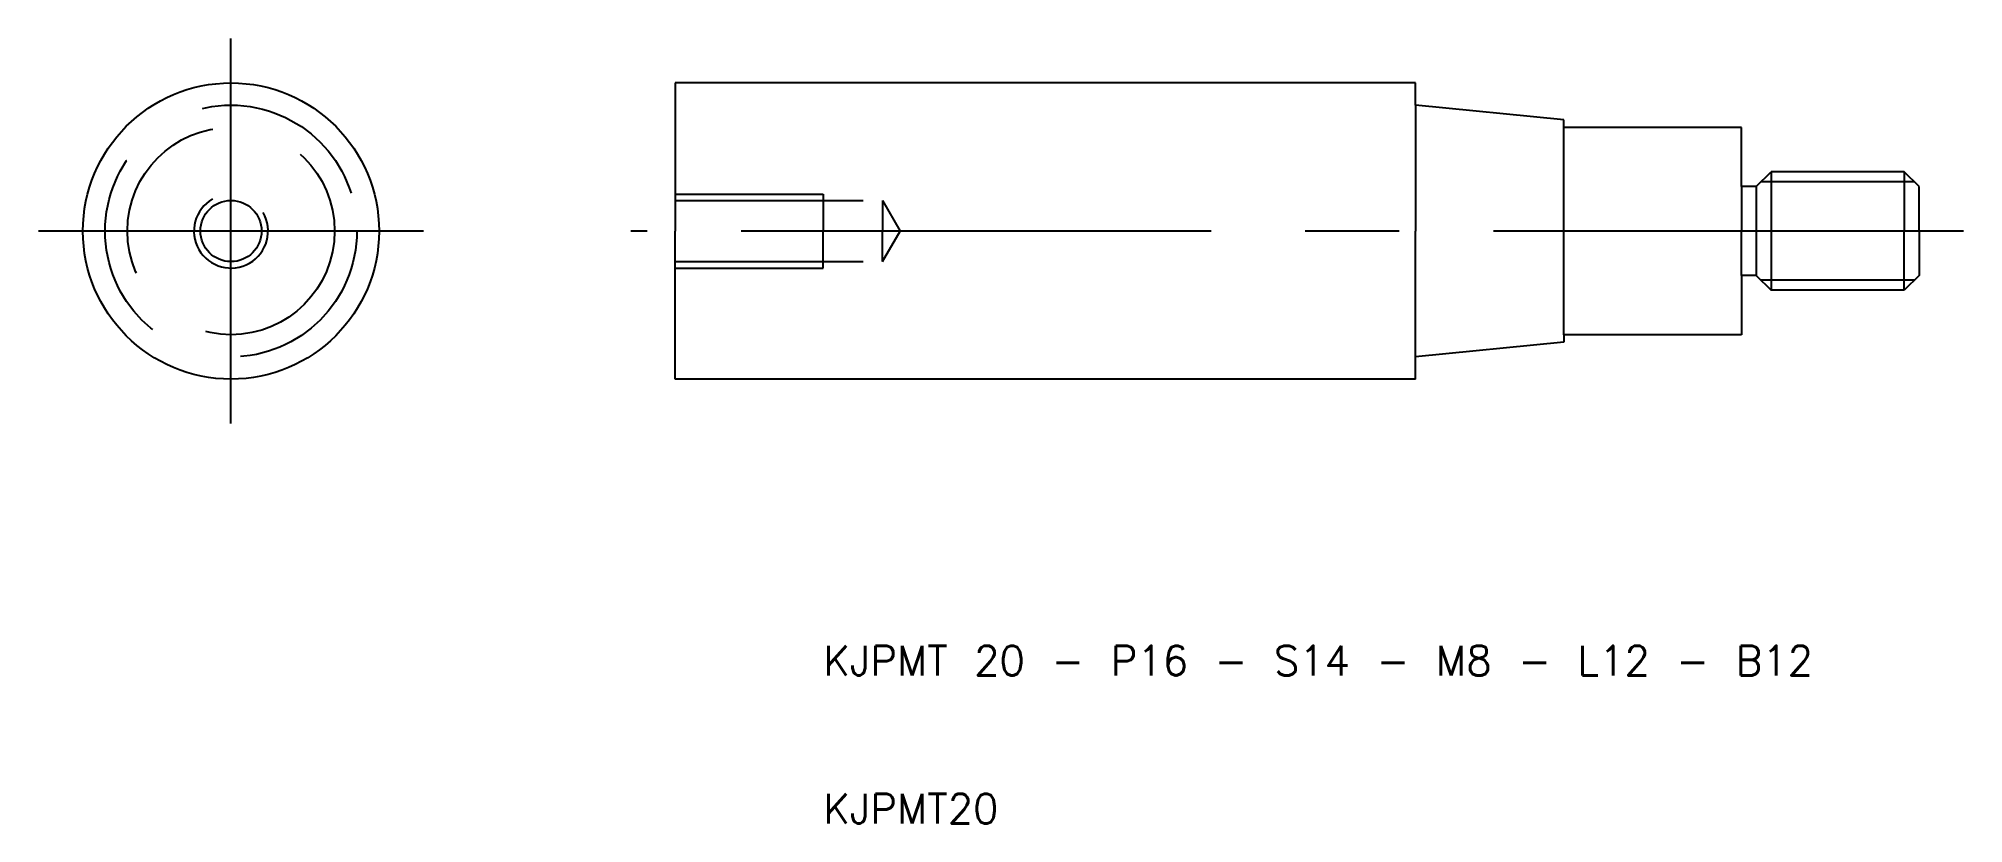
# Model space of a CAD drawing. Extents: x -43 to 87, y 10 to 63.
import ezdxf

# ---------------------------------------------------------------- set-up
doc = ezdxf.new("R2010")
doc.units = 0
doc.linetypes.add('CENTER', pattern=[50.8, 31.75, -6.35, 6.35, -6.35])
doc.linetypes.add('DASHED', pattern=[19.05, 12.7, -6.35])
doc.layers.get('0').update_dxf_attribs({"linetype": 'CONTINUOUS'})
doc.layers.add('CENTER', color=1, linetype='CENTER')
doc.styles.get("Standard").update_dxf_attribs({"font": 'txt.shx'})

msp = doc.modelspace()

# ---------------------------------------------------------------- linework, layer by layer
for p, q in [((50, 60), (0, 60)), ((0, 60), (0, 50)), ((50, 58.5), (50, 60)), ((50, 58.5), (50, 50)), ((60, 57.5), (50, 58.5)), ((60, 57), (60, 57.5)), ((72, 57), (60, 57)), ((60, 43), (60, 57)), ((72, 53), (72, 57)), ((73, 53), (74, 54)), ((74, 54), (74, 46)), ((83, 54), (74, 54)), ((83, 54), (83, 50)), ((84, 53), (83, 54)), ((72, 53), (72, 50)), ((73, 53), (72, 53)), ((73, 53), (73, 47)), ((84, 50), (84, 53)), ((0, 40), (0, 50)), ((50, 41.5), (50, 50)), ((72, 47), (72, 50)), ((83, 46), (83, 50)), ((84, 50), (84, 47)), ((72, 47), (72, 43)), ((73, 47), (72, 47)), ((73, 47), (74, 46)), ((84, 47), (83, 46)), ((83, 46), (74, 46)), ((72, 43), (60, 43)), ((60, 43), (60, 42.5)), ((60, 42.5), (50, 41.5)), ((50, 40), (50, 41.5)), ((50, 40), (0, 40))]:
    msp.add_line(p, q)
at = {"color": 3}
for p, q in [((83.6765, 53.3235), (73.3235, 53.3235)), ((83.6765, 46.6765), (73.3235, 46.6765))]:
    msp.add_line(p, q, dxfattribs=at)
at = {"color": 3, "linetype": 'DASHED'}
for p, q in [((0, 52.5), (10, 52.5)), ((0, 52.067), (14, 52.067)), ((10, 52.5), (10, 50)), ((14, 52.067), (14, 50)), ((14, 52.067), (15.1934, 50)), ((10, 47.5), (10, 50)), ((14, 47.933), (15.1934, 50)), ((14, 47.933), (14, 50)), ((0, 47.933), (14, 47.933)), ((0, 47.5), (10, 47.5))]:
    msp.add_line(p, q, dxfattribs=at)
for radius in [10, 2.067]:
    msp.add_circle((-30, 50), radius)
for radius in [8.5, 7]:
    msp.add_circle((-30, 50), radius, dxfattribs=at)
at = {"color": 3}
msp.add_arc((-30, 50), 2.5, 120, 30, dxfattribs=at)
at = {"layer": 'CENTER'}
for p, q in [((-30, 37), (-30, 63)), ((-17, 50), (-43, 50)), ((87, 50), (-3, 50))]:
    msp.add_line(p, q, dxfattribs=at)

# ---------------------------------------------------------------- texts
for s, p in [('KJPMT 20 - P16 - S14 - M8 - L12 - B12', (10, 20)), ('KJPMT20', (10, 10))]:
    msp.add_text(s, height=2).set_placement(p)

doc.saveas('drawing.dxf')
